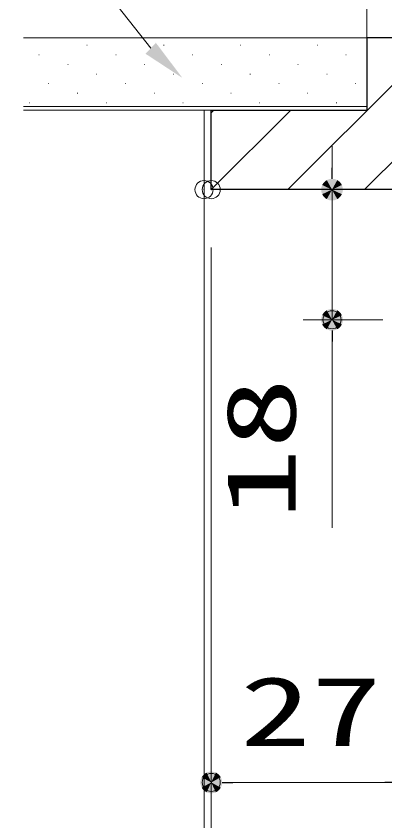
# Model space of a CAD drawing. Units: millimetres, scale not verified. Extents: x -1306 to 1306, y -607 to 607.
# Drawn here: x -116.3 to -65.3, y -236.7 to -125.4 of the extents above; entities that cross this region are included whole.
import ezdxf
from ezdxf.enums import TextEntityAlignment as Align

# ---------------------------------------------------------------- set-up
doc = ezdxf.new("R2010")
doc.units = ezdxf.units.MM
doc.header["$LTSCALE"] = 5
doc.header["$PDMODE"] = 32
doc.header["$PDSIZE"] = 2.5
for name, color, linetype, lineweight in [('0-1_線(黄)', 2, 'Continuous', 15), ('0-D_線(白)', 7, 'Continuous', 30), ('1-0_線(水)', 4, 'Continuous', 9), ('1-1_寸法線', 3, 'Continuous', 13), ('1-2_ハッチング', 6, 'Continuous', 9), ('1-4_DEFPOINTS', 7, 'Continuous', 5), ('1-5_0', 3, 'Continuous', 25)]:
    doc.layers.add(name, color=color, linetype=linetype, lineweight=lineweight)
doc.styles.add('ＭＳ ゴシック', font='')
doc.styles.get('ＭＳ ゴシック').set_extended_font_data('MS Gothic')

# ---------------------------------------------------------------- blocks, each defined once
blk = doc.blocks.new('_DOT')
at = {"layer": '1-5_0'}
blk.add_line((-2.5, 0), (-5, 0), dxfattribs=at)
for points in [[(0, 0), (-1.822, 1.711), (-1.594, 1.926)], [(0, 0), (-1.594, 1.926), (-1.34, 2.111)], [(0, 0), (-1.34, 2.111), (-1.064, 2.262)], [(0, 0), (-1.064, 2.262), (-0.773, 2.378)], [(0, 0), (-0.773, 2.378), (-0.468, 2.456)], [(0, 0), (-0.468, 2.456), (-0.157, 2.495)], [(0, 0), (-0.157, 2.495), (0.157, 2.495)], [(0, 0), (0.157, 2.495), (0.468, 2.456)], [(0, 0), (0.468, 2.456), (0.773, 2.378)], [(0, 0), (0.773, 2.378), (1.064, 2.262)], [(0, 0), (1.064, 2.262), (1.34, 2.111)], [(0, 0), (1.34, 2.111), (1.594, 1.926)], [(0, 0), (1.594, 1.926), (1.822, 1.711)], [(0, 0), (-2.5, 0), (-2.48, 0.313)], [(0, 0), (-2.48, -0.313), (-2.5, 0)], [(0, 0), (-2.48, 0.313), (-2.421, 0.622)], [(0, 0), (-2.421, -0.622), (-2.48, -0.313)], [(0, 0), (-2.421, 0.622), (-2.324, 0.92)], [(0, 0), (-2.324, -0.92), (-2.421, -0.622)], [(0, 0), (-2.324, 0.92), (-2.191, 1.204)], [(0, 0), (-2.191, -1.204), (-2.324, -0.92)], [(0, 0), (-2.191, 1.204), (-2.023, 1.469)], [(0, 0), (-2.023, -1.469), (-2.191, -1.204)], [(0, 0), (-2.023, 1.469), (-1.822, 1.711)], [(0, 0), (-1.822, -1.711), (-2.023, -1.469)], [(0, 0), (-1.594, -1.926), (-1.822, -1.711)], [(0, 0), (-1.34, -2.111), (-1.594, -1.926)], [(0, 0), (-1.064, -2.262), (-1.34, -2.111)], [(0, 0), (-0.773, -2.378), (-1.064, -2.262)], [(0, 0), (-0.468, -2.456), (-0.773, -2.378)], [(0, 0), (-0.157, -2.495), (-0.468, -2.456)], [(0, 0), (0.157, -2.495), (-0.157, -2.495)], [(0, 0), (1.822, 1.711), (2.023, 1.469)], [(0, 0), (2.023, 1.469), (2.191, 1.204)], [(0, 0), (2.191, 1.204), (2.324, 0.92)], [(0, 0), (2.324, 0.92), (2.421, 0.622)], [(0, 0), (2.421, 0.622), (2.48, 0.313)], [(0, 0), (2.48, 0.313), (2.5, 0)], [(0, 0), (0.468, -2.456), (0.157, -2.495)], [(0, 0), (0.773, -2.378), (0.468, -2.456)], [(0, 0), (1.064, -2.262), (0.773, -2.378)], [(0, 0), (1.34, -2.111), (1.064, -2.262)], [(0, 0), (1.594, -1.926), (1.34, -2.111)], [(0, 0), (1.822, -1.711), (1.594, -1.926)], [(0, 0), (2.023, -1.469), (1.822, -1.711)], [(0, 0), (2.191, -1.204), (2.023, -1.469)], [(0, 0), (2.324, -0.92), (2.191, -1.204)], [(0, 0), (2.421, -0.622), (2.324, -0.92)], [(0, 0), (2.48, -0.313), (2.421, -0.622)], [(0, 0), (2.5, 0), (2.48, -0.313)]]:
    blk.add_solid(points, dxfattribs=at)

msp = doc.modelspace()

# ---------------------------------------------------------------- linework, layer by layer
at = {"layer": '0-1_線(黄)'}
for p, q in [((-67.802, -128.401), (-67.802, -99.401)), ((-67.802, -128.401), (-115.239, -128.401)), ((-89.302, -138.401), (-115.239, -138.401))]:
    msp.add_line(p, q, dxfattribs=at)
at = {"layer": '0-D_線(白)'}
for p, q in [((-2.802, -128.401), (-67.802, -128.401)), ((-67.802, -128.401), (-67.802, -138.401)), ((-89.302, -149.401), (-89.302, -138.401)), ((-89.302, -138.401), (-67.802, -138.401)), ((-60.302, -149.401), (-89.302, -149.401))]:
    msp.add_line(p, q, dxfattribs=at)
at = {"layer": '1-0_線(水)'}
for p, q in [((-67.802, -128.401), (-2.802, -128.401)), ((-67.802, -137.901), (-115.239, -137.901)), ((-90.302, -138.401), (-90.302, -305.399))]:
    msp.add_line(p, q, dxfattribs=at)
at = {"layer": '1-1_寸法線'}
for p, q in [((-72.608, -146.401), (-72.608, -143.401)), ((-65.99, -149.401), (-76.608, -149.401)), ((-72.608, -149.401), (-72.608, -167.401)), ((-90.302, -157.401), (-90.302, -275.384)), ((-89.302, -157.401), (-89.302, -235.384)), ((-89.302, -157.401), (-89.302, -275.384)), ((-89.302, -157.401), (-89.302, -275.384)), ((-65.602, -167.401), (-76.608, -167.401)), ((-72.608, -170.401), (-72.608, -196.163)), ((-65.302, -231.384), (-86.302, -231.384)), ((-65.302, -231.384), (-68.302, -231.384))]:
    msp.add_line(p, q, dxfattribs=at)
msp.add_lwpolyline([(-184.385, -108.447), (-114.518, -108.447), (-97.668, -129.852)], dxfattribs=at)
msp.add_solid([(-93.289, -133.954), (-98.38, -130.613), (-96.955, -129.092)], dxfattribs=at)
at = {"layer": '1-2_ハッチング'}
for p, q in [((-78.718, -149.401), (-57.718, -128.401)), ((-106.486, -129.44), (-106.436, -129.44)), ((-95.88, -129.44), (-95.83, -129.44)), ((-85.273, -129.44), (-85.223, -129.44)), ((-74.667, -129.44), (-74.617, -129.44)), ((-113.116, -130.766), (-113.066, -130.766)), ((-102.509, -130.766), (-102.459, -130.766)), ((-91.902, -130.766), (-91.852, -130.766)), ((-81.296, -130.766), (-81.246, -130.766)), ((-70.689, -130.766), (-70.639, -130.766)), ((-109.138, -132.092), (-109.088, -132.092)), ((-98.531, -132.092), (-98.481, -132.092)), ((-87.925, -132.092), (-87.875, -132.092)), ((-77.318, -132.092), (-77.268, -132.092)), ((-105.161, -133.417), (-105.111, -133.417)), ((-94.554, -133.417), (-94.504, -133.417)), ((-83.947, -133.417), (-83.897, -133.417)), ((-73.341, -133.417), (-73.291, -133.417)), ((-111.79, -134.743), (-111.74, -134.743)), ((-101.183, -134.743), (-101.133, -134.743)), ((-90.577, -134.743), (-90.527, -134.743)), ((-79.97, -134.743), (-79.92, -134.743)), ((-69.363, -134.743), (-69.313, -134.743)), ((-107.812, -136.069), (-107.762, -136.069)), ((-97.206, -136.069), (-97.156, -136.069)), ((-86.599, -136.069), (-86.549, -136.069)), ((-75.992, -136.069), (-75.942, -136.069)), ((-114.441, -137.395), (-114.391, -137.395)), ((-103.835, -137.395), (-103.785, -137.395)), ((-93.228, -137.395), (-93.178, -137.395)), ((-82.622, -137.395), (-82.572, -137.395)), ((-72.015, -137.395), (-71.965, -137.395)), ((-89.302, -138.772), (-88.931, -138.401)), ((-89.302, -149.379), (-78.324, -138.401)), ((-68.111, -149.401), (-60.302, -141.592))]:
    msp.add_line(p, q, dxfattribs=at)
at = {"layer": '1-4_DEFPOINTS'}
for p in [(-90.302, -149.401), (-89.302, -149.401), (-72.608, -167.401), (-89.302, -231.384)]:
    msp.add_point(p, dxfattribs=at)

# ---------------------------------------------------------------- block references
at = {"layer": '1-1_寸法線', "xscale": 0.6, "yscale": 0.6}
for p, rotation in [((-72.608, -149.401), 270), ((-72.608, -167.401), 90), ((-89.302, -231.384), 180)]:
    msp.add_blockref('_DOT', p, dxfattribs=dict(at, rotation=rotation))
msp.add_blockref('_DOT', (-62.302, -231.384), dxfattribs=at)
msp.add_blockref('_DOT', (-62.302, -231.384), dxfattribs=at)

# ---------------------------------------------------------------- texts
at = {"layer": '1-1_寸法線', "style": 'ＭＳ ゴシック', "width": 1.5}
msp.add_text('18', height=9.604, rotation=90, dxfattribs=at).set_placement((-74.758, -195.02), align=Align.BOTTOM_LEFT)
msp.add_text('27', height=9.604, dxfattribs=at).set_placement((-85.326, -229.235), align=Align.BOTTOM_LEFT)

doc.saveas('drawing.dxf')
